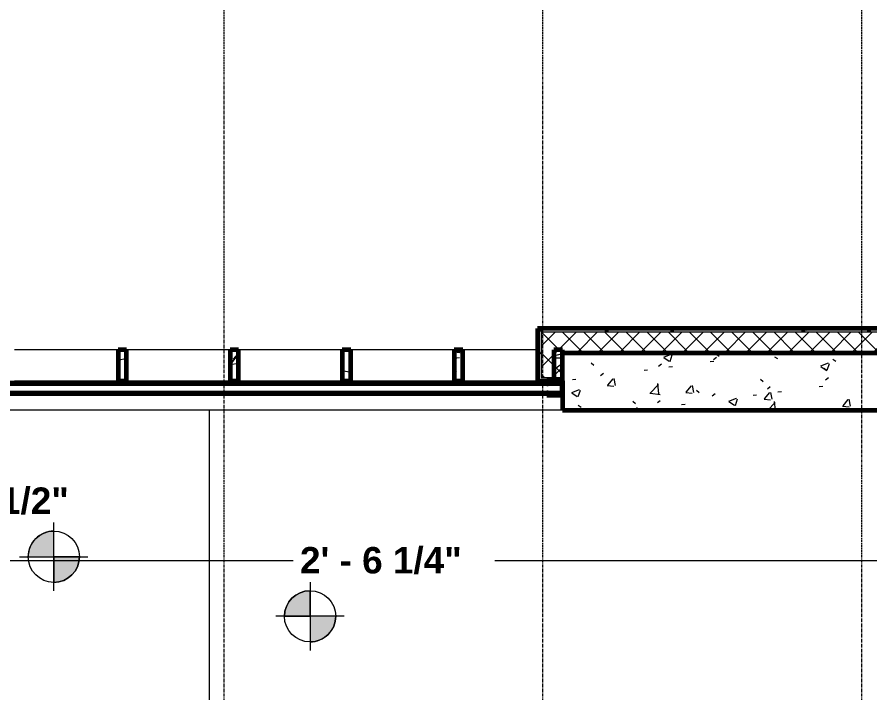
# Model space of a CAD drawing. Header units: inches. Extents: x -3276 to -1807, y 8217 to 9015.
# Drawn here: x -2306.1 to -2156.3, y 8642.9 to 8761.6 of the extents above; entities that cross this region are included whole.
import ezdxf

# ---------------------------------------------------------------- set-up
doc = ezdxf.new("R2010")
doc.units = ezdxf.units.IN
doc.header["$MEASUREMENT"] = 0
doc.linetypes.add('Grid Line 1_2_', pattern=[0.8749999999999999, 0.4999999999999999, -0.125, 0.125, -0.125])
for name, color, linetype, lineweight in [('A-ANNO-DIMS-1', 211, 'Continuous', 30), ('A-FLOR', 192, 'Continuous', 18), ('A-GLAZ-CWMG', 51, 'Continuous', 9), ('A-GLAZ-CWMG-1', 51, 'Continuous', 60), ('A-WALL', 113, 'Continuous', 18), ('A-WALL-1', 113, 'Continuous', 60), ('A-WALL-PATT-1', 111, 'Continuous', 9), ('G-ANNO-DIMS', 111, 'Continuous', 9), ('G-ANNO-SYMB-1', 111, 'Continuous', 9), ('I-WALL-1', 2, 'Continuous', 60), ('S-FNDN', 32, 'Continuous', 18), ('S-FNDN-1', 32, 'Continuous', 60), ('S-GRID-1', 1, 'Grid Line 1_2_', 9)]:
    doc.layers.add(name, color=color, linetype=linetype, lineweight=lineweight)
doc.styles.add('Arial_B', font='arialbd.ttf', dxfattribs={"height": 4.642857142857141})
doc.styles.add('Century Gothic_B', font='GOTHICB.TTF', dxfattribs={"height": 4.499999999999996})
doc.dimstyles.new('OD__1__Tol__', dxfattribs={"dimscale": 12, "dimtxt": 4.698757213728865, "dimasz": 0.5, "dimexe": 0.375, "dimexo": 0.2500000000000001, "dimgap": 0.06250000000000001, "dimtad": 1, "dimdec": 0, "dimzin": 3, "dimdsep": 46, "dimlunit": 4, "dimtxsty": 'Century Gothic_B', "dimblk1": 'OBLIQUE', "dimblk2": 'OBLIQUE', "dimsah": 1, "dimcen": 0.09, "dimdle": 0.375, "dimazin": 0, "dimtfac": 1, "dimtdec": 4, "dimtix": 1, "dimtmove": 0, "dimatfit": 3, "dimfxl": 1, "dimtvp": 1, "dimtfill": 1, "dimfrac": 2, "dimtolj": 1, "dimtzin": 0, "dimlwd": 30, "dimlwe": 30, "dimarcsym": 2})
pattern_1 = [(0, (6095.316, 6095.316), (15.36, 3.84), [0.634, -10.886, 0.634, -10.886, -61.44]), (0, (6095.316, 6095.316), (15.36, 3.84), [-23.04, 0.634, -22.406, 0.634, -10.886, -26.88]), (0, (6095.316, 6095.316), (15.36, 3.84), [-57.6, 0.634, -7.046, 0.634, -18.566]), (120, (6101.076, 6097.236), (-11.00553755053224, 11.38215020212898), [0.6339999999999999, -10.886, 0.6339999999999999, -10.886, -61.43999999999999]), (120, (6101.076, 6097.236), (-11.00553755053224, 11.38215020212898), [-23.04, 0.6339999999999999, -22.406, 0.6339999999999999, -10.886, -26.88]), (120, (6101.076, 6097.236), (-11.00553755053224, 11.38215020212898), [-57.59999999999999, 0.6339999999999999, -7.045999999999999, 0.6339999999999999, -18.566]), (240, (6102.996, 6104.916), (-4.354462449467752, -15.22215020212898), [0.634, -10.886, 0.634, -10.886, -61.44]), (240, (6102.996, 6104.916), (-4.354462449467752, -15.22215020212898), [-23.04, 0.634, -22.406, 0.634, -10.886, -26.88]), (240, (6102.996, 6104.916), (-4.354462449467752, -15.22215020212898), [-57.6, 0.634, -7.046, 0.634, -18.566])]
pattern_2 = [(45, (6095.316, 6095.316), (-1.856155300614687, 1.856155300614687), []), (135, (6095.316, 6095.316), (-1.856155300614687, -1.856155300614687), [])]

# ---------------------------------------------------------------- blocks, each defined once
blk = doc.blocks.new('Rectangular Mullion - Profile_Polycarbonate_Lower-2249733-FLOOR PLAN - 1ST FLOOR')
at = {"layer": 'A-GLAZ-CWMG'}
blk.add_line((-2321.336683847733, 8695.194381505364), (-2213.086683847665, 8695.194381505362), dxfattribs=at)
blk = doc.blocks.new('Rectangular Mullion - Profile_Polycarbonate_right-2231403-FLOOR PLAN - 1ST FLOOR')
at = {"layer": 'A-GLAZ-CWMG-1'}
for p, q in [((3.181002128707805e-42, 1.287401574802516), (-2.749999999999886, 1.287401574802516)), ((-2.749999999999886, 1.287401574802516), (-2.749999999999886, 0.7874015748029705)), ((-2.749999999999886, 0.7874015748029705), (-2.500000000000113, 0.7874015748029705)), ((-2.687500000000113, 0.8499015748034252), (-2.687500000000113, 1.224901574803425)), ((-2.687500000000113, 1.224901574803425), (-0.06250000000011367, 1.224901574803425)), ((-2.500000000000113, 0.8499015748034252), (-2.687500000000113, 0.8499015748034252)), ((-2.500000000000113, 0.7874015748029705), (-2.500000000000113, 0.8499015748034252)), ((-0.06250000000011367, 1.224901574803425), (-0.06250000000011367, -1.150098425197484)), ((3.181002128707805e-42, -1.212598425196574), (3.181002128707805e-42, 1.287401574802516)), ((-2.500000000000113, -0.7874015748029705), (-2.749999999999886, -0.7874015748029705)), ((-2.749999999999886, -0.7874015748029705), (-2.749999999999886, -1.212598425196574)), ((-2.749999999999886, -1.212598425196574), (3.181002128707805e-42, -1.212598425196574)), ((-2.687500000000113, -1.150098425197484), (-2.687500000000113, -0.8499015748034252)), ((-2.687500000000113, -0.8499015748034252), (-2.500000000000113, -0.8499015748034252)), ((-0.06250000000011367, -1.150098425197484), (-2.687500000000113, -1.150098425197484)), ((-2.500000000000113, -0.8499015748034252), (-2.500000000000113, -0.7874015748029705))]:
    blk.add_line(p, q, dxfattribs=at)
blk = doc.blocks.new('Rectangular Mullion - Stud - Vertical-1967327-FLOOR PLAN - 1ST FLOOR')
at = {"layer": 'A-GLAZ-CWMG'}
h = blk.add_hatch(dxfattribs=at)
h.set_pattern_fill('FP_38', color=256, style=0, pattern_type=2)
h.set_pattern_definition([(355.236, (8305.653, -2598.298), (-263.999686407222, 24.00154551041361), [2.89, -286.108]), (11.31, (8308.533000000001, -2598.538), (96.00038879358522, 24.00041352728065), [3.671, -118.705]), (45, (8312.133, -2597.818), (0, 24.0006183670338), [2.715, -31.226]), (46.84800000000001, (8314.053, -2595.898), (335.9980391434866, 360.0023588418999), [5.263999999999999, -521.0980000000001]), (12.995, (8317.653, -2592.058), (-215.9999459542883, -48.00137907127808), [3.202, -316.998]), (0, (8320.773000000001, -2591.338), (24, 24), [6, -18]), (350.538, (8326.773000000001, -2591.338), (-120.0002165685542, 23.9997689259726), [2.92, -143.067]), (354.289, (8305.653, -2591.818), (-215.9997167157574, 24.00143284707293), [2.412, -238.785]), (0, (8308.053, -2592.058), (24, 24), [3.6, -20.4]), (28.301, (8311.653, -2592.058), (263.9998407725956, 144.0008191714345), [3.544, -350.812]), (52.125, (8314.773000000001, -2590.378), (-96.00034927203663, -120.0002786898721), [5.472999999999999, -268.169]), (39.289, (8318.133, -2586.058), (144.0003217478006, 119.9990162523422), [3.411, -337.693]), (6.340000000000001, (8320.773000000001, -2583.898), (192.0000862216799, 23.99899928887655), [4.346999999999999, -212.983]), (348.111, (8325.093, -2583.418), (-335.9991111863931, 72.00184444133265), [4.66, -461.336]), (353.29, (8305.653, -2584.378), (216.0001981545138, -24.00074220124799), [4.108000000000001, -406.706]), (3.366999999999999, (8309.733, -2584.858), (384.000104996158, 24.0033050420054), [4.087, -404.6180000000001]), (33.69, (8313.813, -2584.618), (-47.99962301529407, -24.00015682010541), [4.326999999999999, -82.207]), (47.49000000000001, (8317.413, -2582.218), (239.9984349381431, 264.0019564174514), [3.907, -386.785]), (14.931, (8320.053, -2579.338), (264.0007741800173, 71.99816936805749), [3.726, -368.854]), (0, (8323.653, -2578.378), (24, 24), [2.88, -21.12]), (347.005, (8326.533000000001, -2578.378), (215.9999459542883, -48.00137907127808), [3.202, -316.998]), (0, (8313.093, -2602.378), (24, 24), [0.063, -23.937]), (223.152, (8316.453000000001, -2598.778), (360.0023588418998, 335.9980391434867), [5.263999999999998, -521.098]), (206.565, (8312.613000000001, -2578.378), (-23.99973903924772, -23.99969616574361), [2.147, -51.519]), (188.13, (8310.693000000001, -2579.338), (-144.0002175419172, -23.99965401585072), [3.394, -166.312]), (156.801, (8307.333, -2579.818), (-119.9999494011362, 48.001368529707), [1.828, -180.951]), (26.565, (8316.453000000001, -2598.778), (23.99973903924773, 23.99969616574361), [2.683, -50.982]), (6.709999999999999, (8318.853000000001, -2597.578), (-216.0001981545138, -24.00074220124799), [4.108000000000001, -406.706]), (349.8749999999999, (8322.933, -2597.098), (407.999252499611, -72.00207014217501), [6.826000000000001, -675.804]), (349.695, (8305.653, -2600.938), (144.0004773722358, -24.00010346994797), [2.683, -265.645]), (15.524, (8308.293, -2601.418), (-264.0001391197098, -71.99916729222556), [4.484, -443.873]), (42.879, (8312.613000000001, -2600.218), (-311.9990113762008, -288.0003535367158), [4.585, -453.934]), (34.695, (8315.973, -2597.098), (240.0000585466054, 167.9992155655078), [3.795, -375.679]), (9.461999999999998, (8319.093, -2594.938), (120.0002165685542, 23.9997689259726), [4.38, -141.607]), (353.418, (8323.413, -2594.218), (-408.000148499216, 48.00042377539709), [6.281, -621.8589999999999]), (351.8699999999999, (8305.653, -2594.938), (-144.0002175419172, 23.99965401585069), [3.393999999999999, -166.312]), (11.31, (8309.013, -2595.418), (96.00038879358522, 24.00041352728065), [3.671, -118.705]), (42.51, (8312.613000000001, -2594.698), (-264.0019564174514, -239.9984349381431), [3.907, -386.785]), (45, (8315.493, -2592.058), (0, 24.0006183670338), [4.412, -29.529]), (17.354, (8318.613000000001, -2588.938), (-311.9999792583902, -95.99955307585586), [4.022999999999999, -398.29]), (356.633, (8322.453000000001, -2587.738), (-384.000104996158, 24.0033050420054), [4.087, -404.6180000000001]), (342.897, (8326.533000000001, -2587.978), (239.9996651397516, -72.00062971118452), [3.264, -323.171]), (351.2540000000001, (8305.653, -2588.938), (168.0002959326893, -23.99924181154126), [3.157, -312.514]), (14.931, (8308.773000000001, -2589.418), (264.0007741800173, 71.99816936805749), [3.726, -368.854]), (32.005, (8312.373, -2588.458), (-120.0007215515191, -71.99934140750717), [4.528, -221.887]), (49.899, (8316.213, -2586.058), (-264.0002635118697, -311.9996051883133), [5.961, -590.186]), (15.945, (8320.053, -2581.498), (-96.00063981110002, -23.99911175146778), [3.494, -171.228]), (353.991, (8323.413, -2580.538), (240.0002347967737, -24.00021811345652), [4.585, -453.934]), (336.801, (8327.973, -2581.018), (119.9999494011362, -48.00136852970706), [1.828, -180.951]), (350.538, (8305.653, -2581.738), (-120.0002165685542, 23.9997689259726), [2.92, -143.067]), (10.008, (8308.533000000001, -2582.218), (264.0004698842389, 47.99989193634791), [4.143, -410.161]), (37.405, (8312.613000000001, -2581.498), (312.0020273557098, 239.9979040552791), [5.136, -508.486]), (29.055, (8316.693000000001, -2602.378), (167.9992527700464, 96.00101577434502), [2.471, -244.624]), (10.784, (8318.853000000001, -2601.178), (-384.0003557172356, -71.99766689300778), [5.131, -507.931]), (352.875, (8323.893, -2600.218), (-168.0004655641724, 24.00017706645782), [5.805, -187.689])])
h.paths.add_polyline_path([(-9.208633855450897e-12, 1.875832822406664e-12), (-9.208633855450897e-12, 5.50000000000233), (-1.500000000009208, 5.50000000000233), (-1.500000000009208, 1.875832822406664e-12)], flags=0)
at = {"layer": 'A-GLAZ-CWMG-1'}
for p, q in [((3.08414469209651e-42, 5.500000000000454), (-1.5, 5.500000000000454)), ((-1.5, 5.500000000000454), (-1.5, 0)), ((-5.735130880076827e-57, 3.08414469209651e-42), (3.08414469209651e-42, 5.500000000000454)), ((-1.5, 0), (-5.735130880076827e-57, 3.08414469209651e-42))]:
    blk.add_line(p, q, dxfattribs=at)
blk = doc.blocks.new('Rectangular Mullion - Stud - Base_Head-2282782-FLOOR PLAN - 1ST FLOOR')
at = {"layer": 'A-GLAZ-CWMG'}
for p, q in [((-2214.711683847662, 8703.194381505364), (-2227.844496347699, 8703.194381505364)), ((-2227.844496347699, 8697.694381505364), (-2214.711683847662, 8697.694381505364))]:
    blk.add_line(p, q, dxfattribs=at)
blk = doc.blocks.new('Rectangular Mullion - Stud - Base_Head-V15-FLOOR PLAN - 1ST FLOOR')
at = {"layer": 'A-GLAZ-CWMG'}
for p, q in [((-2229.344496347699, 8703.194381505364), (-2247.528090097699, 8703.194381505364)), ((-2247.528090097699, 8697.694381505364), (-2229.344496347699, 8697.694381505364))]:
    blk.add_line(p, q, dxfattribs=at)
blk = doc.blocks.new('Rectangular Mullion - Stud - Vertical-1967325-FLOOR PLAN - 1ST FLOOR')
at = {"layer": 'A-GLAZ-CWMG'}
h = blk.add_hatch(dxfattribs=at)
h.set_pattern_fill('FP_40', color=256, style=0, pattern_type=2)
h.set_pattern_definition([(184.764, (-8323.16, -2598.298), (264.3307305309629, 20.02931618821476), [2.89, -286.108]), (168.69, (-8326.04, -2598.538), (-97.84663696919588, 14.76922922221698), [3.671, -118.705]), (135, (-8329.64, -2597.818), (-24.00061836703379, 1.77635683940025e-15), [2.715, -31.226]), (133.152, (-8331.56, -2595.898), (-337.5942767252627, 358.505906509707), [5.263999999999999, -521.0980000000001]), (167.005, (-8335.16, -2592.058), (215.1908780011646, -51.5072331822229), [3.202, -316.9979999999999]), (180, (-8338.28, -2591.338), (-24, -24), [6, -18]), (189.462, (-8344.28, -2591.338), (121.2976095988245, 16.21514078295861), [2.92, -143.067]), (185.711, (-8323.16, -2591.818), (216.4749802242839, 19.24913860139923), [2.412, -238.785]), (180, (-8325.56, -2592.058), (-24, -24), [3.6, -20.4]), (151.699, (-8329.16, -2592.058), (-265.5406773952575, 141.1392946647663), [3.544, -350.812]), (127.875, (-8332.28, -2590.378), (92.6771771744035, -122.5849696210111), [5.472999999999999, -268.169]), (140.711, (-8335.64, -2586.058), (-146.1393804379483, 117.3845733059187), [3.411, -337.693]), (173.66, (-8338.28, -2583.898), (-192.5853556813908, 18.73141353641557), [4.346999999999999, -212.983]), (191.889, (-8342.6, -2583.418), (336.5083835327913, 69.58287241231011), [4.66, -461.336]), (186.71, (-8323.16, -2584.378), (-215.6725673645682, -26.78553556260896), [4.108000000000001, -406.706]), (176.633, (-8327.24, -2584.858), (-384.1656101346299, 21.19016941620657), [4.087, -404.6180000000001]), (146.31, (-8331.32, -2584.618), (40.61546705707504, -35.07641904094049), [4.326999999999999, -82.207]), (132.51, (-8334.92, -2582.218), (-242.1715808872137, 262.0099371695428), [3.907, -386.785]), (165.069, (-8337.56, -2579.338), (-264.79744534243, 69.01056513406319), [3.726, -368.854]), (180, (-8341.16, -2578.378), (-24, -24), [2.88, -21.12]), (192.995, (-8344.04, -2578.378), (-215.1908780011646, -51.5072331822229), [3.202, -316.998]), (180, (-8330.6, -2602.378), (-24, -24), [0.063, -23.937]), (316.848, (-8333.96, -2598.778), (-358.505906509707, 337.5942767252627), [5.263999999999999, -521.0980000000001]), (333.4349999999999, (-8330.12, -2578.378), (33.59960893084435, -4.799913509046252), [2.147, -51.519]), (351.8699999999999, (-8328.2, -2579.338), (144.9601737037302, -17.27987513798595), [3.393999999999999, -166.312]), (23.19900000000001, (-8324.84, -2579.818), (117.5174285835651, 53.79380276673779), [1.828, -180.951]), (153.435, (-8333.96, -2598.778), (-33.59960893084435, 4.799913509046256), [2.683, -50.982]), (173.29, (-8336.36, -2597.578), (215.6725673645682, -26.78553556260896), [4.108000000000001, -406.706]), (190.125, (-8340.44, -2597.098), (-407.7025083790818, -73.66378218911085), [6.826000000000001, -675.804]), (190.305, (-8323.16, -2600.938), (-143.2323319798936, -28.22483880559014), [2.683, -265.645]), (164.476, (-8325.8, -2601.418), (263.3122991869006, -74.47540965250315), [4.484, -443.873]), (137.121, (-8330.12, -2600.218), (310.2897151175969, -289.8411279118968), [4.585, -453.934]), (145.305, (-8333.48, -2597.098), (-241.7281733535124, 165.5030354409677), [3.795, -375.679]), (170.538, (-8336.6, -2594.938), (-121.2976095988245, 16.21514078295861), [4.379999999999999, -141.607]), (186.582, (-8340.92, -2594.218), (408.2103708731354, 46.17851199007275), [6.281000000000001, -621.859]), (188.13, (-8323.16, -2594.938), (144.9601737037302, 17.27987513798597), [3.394, -166.312]), (168.69, (-8326.52, -2595.418), (-97.84663696919588, 14.76922922221698), [3.671, -118.705]), (137.49, (-8330.12, -2594.698), (262.0099371695428, -242.1715808872136), [3.907, -386.785]), (135, (-8333, -2592.058), (-24.00061836703379, 1.77635683940025e-15), [4.412, -29.529]), (162.646, (-8336.12, -2588.938), (311.1457208534661, -98.73318410026572), [4.023, -398.29]), (183.367, (-8339.96, -2587.738), (384.1656101346299, 21.19016941620657), [4.087, -404.6180000000001]), (197.103, (-8344.04, -2587.978), (-238.96152613353, -75.37452470121625), [3.264, -323.171]), (188.746, (-8323.16, -2588.938), (-167.4452974268223, -27.60680007974499), [3.157, -312.514]), (165.069, (-8326.28, -2589.418), (-264.79744534243, 69.01056513406319), [3.726, -368.854]), (147.995, (-8329.88, -2588.458), (117.3041158020383, -76.3139748139355), [4.528, -221.887]), (130.101, (-8333.72, -2586.058), (262.5224570852153, -313.2440778337897), [5.961, -590.186]), (164.055, (-8337.56, -2581.498), (94.18917250375533, -30.33941317919356), [3.494, -171.228]), (186.009, (-8340.92, -2580.538), (-239.7372668778218, -26.49841583853808), [4.585, -453.934]), (203.199, (-8345.48, -2581.018), (-117.5174285835651, -53.79380276673775), [1.828, -180.951]), (189.462, (-8323.16, -2581.738), (121.2976095988245, 16.21514078295861), [2.92, -143.067]), (169.992, (-8326.04, -2582.218), (-264.4835940776305, 45.26219381315019), [4.142999999999999, -410.1609999999999]), (142.595, (-8330.12, -2581.498), (-313.363919411524, 238.2169453167593), [5.136, -508.486]), (150.945, (-8334.2, -2602.378), (-170.2633482746983, 91.9257101973588), [2.471, -244.624]), (169.216, (-8336.36, -2601.178), (383.5801133931345, -74.20400149796562), [5.131, -507.931]), (187.125, (-8341.4, -2600.218), (168.7389666881086, 18.09215437777888), [5.805, -187.689])])
h.paths.add_polyline_path([(9.038103598868473e-12, 1.875832822406664e-12), (9.038103598868473e-12, 5.50000000000233), (1.500000000009038, 5.500000000002244), (1.500000000009038, 1.790567694115452e-12)], flags=0)
at = {"layer": 'A-GLAZ-CWMG-1'}
for p, q in [((-1.672746506689075e-57, 9.787698857563761e-43), (9.787698857563761e-43, 5.500000000000454)), ((9.787698857563761e-43, 5.500000000000454), (1.5, 5.500000000000454)), ((1.5, 5.500000000000454), (1.5, 0)), ((1.5, 0), (-1.672746506689075e-57, 9.787698857563761e-43))]:
    blk.add_line(p, q, dxfattribs=at)
blk = doc.blocks.new('Rectangular Mullion - Stud - Vertical-V16-FLOOR PLAN - 1ST FLOOR')
at = {"layer": 'A-GLAZ-CWMG'}
h = blk.add_hatch(dxfattribs=at)
h.set_pattern_fill('FP_41', color=256, style=0, pattern_type=2)
h.set_pattern_definition([(184.764, (-8342.844000000001, -2598.298), (264.3307305309629, 20.02931618821476), [2.89, -286.108]), (168.69, (-8345.724, -2598.538), (-97.84663696919588, 14.76922922221698), [3.671, -118.705]), (135, (-8349.324, -2597.818), (-24.00061836703379, 1.77635683940025e-15), [2.715, -31.226]), (133.152, (-8351.244, -2595.898), (-337.5942767252627, 358.505906509707), [5.263999999999999, -521.0980000000001]), (167.005, (-8354.844000000001, -2592.058), (215.1908780011646, -51.5072331822229), [3.202, -316.9979999999999]), (180, (-8357.964, -2591.338), (-24, -24), [6, -18]), (189.462, (-8363.964, -2591.338), (121.2976095988245, 16.21514078295861), [2.92, -143.067]), (185.711, (-8342.844000000001, -2591.818), (216.4749802242839, 19.24913860139923), [2.412, -238.785]), (180, (-8345.244, -2592.058), (-24, -24), [3.6, -20.4]), (151.699, (-8348.844000000001, -2592.058), (-265.5406773952575, 141.1392946647663), [3.544, -350.812]), (127.875, (-8351.964, -2590.378), (92.6771771744035, -122.5849696210111), [5.472999999999999, -268.169]), (140.711, (-8355.324, -2586.058), (-146.1393804379483, 117.3845733059187), [3.411, -337.693]), (173.66, (-8357.964, -2583.898), (-192.5853556813908, 18.73141353641557), [4.346999999999999, -212.983]), (191.889, (-8362.284, -2583.418), (336.5083835327913, 69.58287241231011), [4.66, -461.336]), (186.71, (-8342.844000000001, -2584.378), (-215.6725673645682, -26.78553556260896), [4.108000000000001, -406.706]), (176.633, (-8346.924, -2584.858), (-384.1656101346299, 21.19016941620657), [4.087, -404.6180000000001]), (146.31, (-8351.004, -2584.618), (40.61546705707504, -35.07641904094049), [4.326999999999999, -82.207]), (132.51, (-8354.604, -2582.218), (-242.1715808872137, 262.0099371695428), [3.907, -386.785]), (165.069, (-8357.244, -2579.338), (-264.79744534243, 69.01056513406319), [3.726, -368.854]), (180, (-8360.844000000001, -2578.378), (-24, -24), [2.88, -21.12]), (192.995, (-8363.724, -2578.378), (-215.1908780011646, -51.5072331822229), [3.202, -316.998]), (180, (-8350.284, -2602.378), (-24, -24), [0.063, -23.937]), (316.848, (-8353.644, -2598.778), (-358.505906509707, 337.5942767252627), [5.263999999999999, -521.0980000000001]), (333.4349999999999, (-8349.804, -2578.378), (33.59960893084435, -4.799913509046252), [2.147, -51.519]), (351.8699999999999, (-8347.884, -2579.338), (144.9601737037302, -17.27987513798595), [3.393999999999999, -166.312]), (23.19900000000001, (-8344.524, -2579.818), (117.5174285835651, 53.79380276673779), [1.828, -180.951]), (153.435, (-8353.644, -2598.778), (-33.59960893084435, 4.799913509046256), [2.683, -50.982]), (173.29, (-8356.044, -2597.578), (215.6725673645682, -26.78553556260896), [4.108000000000001, -406.706]), (190.125, (-8360.124, -2597.098), (-407.7025083790818, -73.66378218911085), [6.826000000000001, -675.804]), (190.305, (-8342.844000000001, -2600.938), (-143.2323319798936, -28.22483880559014), [2.683, -265.645]), (164.476, (-8345.484, -2601.418), (263.3122991869006, -74.47540965250315), [4.484, -443.873]), (137.121, (-8349.804, -2600.218), (310.2897151175969, -289.8411279118968), [4.585, -453.934]), (145.305, (-8353.164, -2597.098), (-241.7281733535124, 165.5030354409677), [3.795, -375.679]), (170.538, (-8356.284, -2594.938), (-121.2976095988245, 16.21514078295861), [4.379999999999999, -141.607]), (186.582, (-8360.604, -2594.218), (408.2103708731354, 46.17851199007275), [6.281000000000001, -621.859]), (188.13, (-8342.844000000001, -2594.938), (144.9601737037302, 17.27987513798597), [3.394, -166.312]), (168.69, (-8346.204, -2595.418), (-97.84663696919588, 14.76922922221698), [3.671, -118.705]), (137.49, (-8349.804, -2594.698), (262.0099371695428, -242.1715808872136), [3.907, -386.785]), (135, (-8352.684000000001, -2592.058), (-24.00061836703379, 1.77635683940025e-15), [4.412, -29.529]), (162.646, (-8355.804, -2588.938), (311.1457208534661, -98.73318410026572), [4.023, -398.29]), (183.367, (-8359.644, -2587.738), (384.1656101346299, 21.19016941620657), [4.087, -404.6180000000001]), (197.103, (-8363.724, -2587.978), (-238.96152613353, -75.37452470121625), [3.264, -323.171]), (188.746, (-8342.844000000001, -2588.938), (-167.4452974268223, -27.60680007974499), [3.157, -312.514]), (165.069, (-8345.964, -2589.418), (-264.79744534243, 69.01056513406319), [3.726, -368.854]), (147.995, (-8349.564, -2588.458), (117.3041158020383, -76.3139748139355), [4.528, -221.887]), (130.101, (-8353.404, -2586.058), (262.5224570852153, -313.2440778337897), [5.961, -590.186]), (164.055, (-8357.244, -2581.498), (94.18917250375533, -30.33941317919356), [3.494, -171.228]), (186.009, (-8360.604, -2580.538), (-239.7372668778218, -26.49841583853808), [4.585, -453.934]), (203.199, (-8365.164, -2581.018), (-117.5174285835651, -53.79380276673775), [1.828, -180.951]), (189.462, (-8342.844000000001, -2581.738), (121.2976095988245, 16.21514078295861), [2.92, -143.067]), (169.992, (-8345.724, -2582.218), (-264.4835940776305, 45.26219381315019), [4.142999999999999, -410.1609999999999]), (142.595, (-8349.804, -2581.498), (-313.363919411524, 238.2169453167593), [5.136, -508.486]), (150.945, (-8353.884, -2602.378), (-170.2633482746983, 91.9257101973588), [2.471, -244.624]), (169.216, (-8356.044, -2601.178), (383.5801133931345, -74.20400149796562), [5.131, -507.931]), (187.125, (-8361.084, -2600.218), (168.7389666881086, 18.09215437777888), [5.805, -187.689])])
h.paths.add_polyline_path([(8.355982572538777e-12, 1.790567694115452e-12), (8.355982572538777e-12, 5.500000000002244), (1.500000000008356, 5.500000000002244), (1.500000000008356, 1.790567694115452e-12)], flags=0)
at = {"layer": 'A-GLAZ-CWMG-1'}
for p, q in [((-1.672746506689075e-57, 9.787698857563761e-43), (9.787698857563761e-43, 5.500000000000454)), ((9.787698857563761e-43, 5.500000000000454), (1.5, 5.500000000000454)), ((1.5, 5.500000000000454), (1.5, 0)), ((1.5, 0), (-1.672746506689075e-57, 9.787698857563761e-43))]:
    blk.add_line(p, q, dxfattribs=at)
blk = doc.blocks.new('Rectangular Mullion - Stud - Vertical-V17-FLOOR PLAN - 1ST FLOOR')
at = {"layer": 'A-GLAZ-CWMG'}
h = blk.add_hatch(dxfattribs=at)
h.set_pattern_fill('FP_42', color=256, style=0, pattern_type=2)
h.set_pattern_definition([(184.764, (-8362.528, -2598.298), (264.3307305309629, 20.02931618821476), [2.89, -286.108]), (168.69, (-8365.408000000001, -2598.538), (-97.84663696919588, 14.76922922221698), [3.671, -118.705]), (135, (-8369.008, -2597.818), (-24.00061836703379, 1.77635683940025e-15), [2.715, -31.226]), (133.152, (-8370.928, -2595.898), (-337.5942767252627, 358.505906509707), [5.263999999999999, -521.0980000000001]), (167.005, (-8374.528, -2592.058), (215.1908780011646, -51.5072331822229), [3.202, -316.9979999999999]), (180, (-8377.648000000001, -2591.338), (-24, -24), [6, -18]), (189.462, (-8383.648000000001, -2591.338), (121.2976095988245, 16.21514078295861), [2.92, -143.067]), (185.711, (-8362.528, -2591.818), (216.4749802242839, 19.24913860139923), [2.412, -238.785]), (180, (-8364.928, -2592.058), (-24, -24), [3.6, -20.4]), (151.699, (-8368.528, -2592.058), (-265.5406773952575, 141.1392946647663), [3.544, -350.812]), (127.875, (-8371.648000000001, -2590.378), (92.6771771744035, -122.5849696210111), [5.472999999999999, -268.169]), (140.711, (-8375.008, -2586.058), (-146.1393804379483, 117.3845733059187), [3.411, -337.693]), (173.66, (-8377.648000000001, -2583.898), (-192.5853556813908, 18.73141353641557), [4.346999999999999, -212.983]), (191.889, (-8381.968, -2583.418), (336.5083835327913, 69.58287241231011), [4.66, -461.336]), (186.71, (-8362.528, -2584.378), (-215.6725673645682, -26.78553556260896), [4.108000000000001, -406.706]), (176.633, (-8366.608, -2584.858), (-384.1656101346299, 21.19016941620657), [4.087, -404.6180000000001]), (146.31, (-8370.688, -2584.618), (40.61546705707504, -35.07641904094049), [4.326999999999999, -82.207]), (132.51, (-8374.288, -2582.218), (-242.1715808872137, 262.0099371695428), [3.907, -386.785]), (165.069, (-8376.928, -2579.338), (-264.79744534243, 69.01056513406319), [3.726, -368.854]), (180, (-8380.528, -2578.378), (-24, -24), [2.88, -21.12]), (192.995, (-8383.408000000001, -2578.378), (-215.1908780011646, -51.5072331822229), [3.202, -316.998]), (180, (-8369.968, -2602.378), (-24, -24), [0.063, -23.937]), (316.848, (-8373.328000000001, -2598.778), (-358.505906509707, 337.5942767252627), [5.263999999999999, -521.0980000000001]), (333.4349999999999, (-8369.488000000001, -2578.378), (33.59960893084435, -4.799913509046252), [2.147, -51.519]), (351.8699999999999, (-8367.568000000001, -2579.338), (144.9601737037302, -17.27987513798595), [3.393999999999999, -166.312]), (23.19900000000001, (-8364.208, -2579.818), (117.5174285835651, 53.79380276673779), [1.828, -180.951]), (153.435, (-8373.328000000001, -2598.778), (-33.59960893084435, 4.799913509046256), [2.683, -50.982]), (173.29, (-8375.728000000001, -2597.578), (215.6725673645682, -26.78553556260896), [4.108000000000001, -406.706]), (190.125, (-8379.808, -2597.098), (-407.7025083790818, -73.66378218911085), [6.826000000000001, -675.804]), (190.305, (-8362.528, -2600.938), (-143.2323319798936, -28.22483880559014), [2.683, -265.645]), (164.476, (-8365.168, -2601.418), (263.3122991869006, -74.47540965250315), [4.484, -443.873]), (137.121, (-8369.488000000001, -2600.218), (310.2897151175969, -289.8411279118968), [4.585, -453.934]), (145.305, (-8372.848, -2597.098), (-241.7281733535124, 165.5030354409677), [3.795, -375.679]), (170.538, (-8375.968, -2594.938), (-121.2976095988245, 16.21514078295861), [4.379999999999999, -141.607]), (186.582, (-8380.288, -2594.218), (408.2103708731354, 46.17851199007275), [6.281000000000001, -621.859]), (188.13, (-8362.528, -2594.938), (144.9601737037302, 17.27987513798597), [3.394, -166.312]), (168.69, (-8365.888, -2595.418), (-97.84663696919588, 14.76922922221698), [3.671, -118.705]), (137.49, (-8369.488000000001, -2594.698), (262.0099371695428, -242.1715808872136), [3.907, -386.785]), (135, (-8372.368, -2592.058), (-24.00061836703379, 1.77635683940025e-15), [4.412, -29.529]), (162.646, (-8375.488000000001, -2588.938), (311.1457208534661, -98.73318410026572), [4.023, -398.29]), (183.367, (-8379.328000000001, -2587.738), (384.1656101346299, 21.19016941620657), [4.087, -404.6180000000001]), (197.103, (-8383.408000000001, -2587.978), (-238.96152613353, -75.37452470121625), [3.264, -323.171]), (188.746, (-8362.528, -2588.938), (-167.4452974268223, -27.60680007974499), [3.157, -312.514]), (165.069, (-8365.648000000001, -2589.418), (-264.79744534243, 69.01056513406319), [3.726, -368.854]), (147.995, (-8369.248, -2588.458), (117.3041158020383, -76.3139748139355), [4.528, -221.887]), (130.101, (-8373.088, -2586.058), (262.5224570852153, -313.2440778337897), [5.961, -590.186]), (164.055, (-8376.928, -2581.498), (94.18917250375533, -30.33941317919356), [3.494, -171.228]), (186.009, (-8380.288, -2580.538), (-239.7372668778218, -26.49841583853808), [4.585, -453.934]), (203.199, (-8384.848, -2581.018), (-117.5174285835651, -53.79380276673775), [1.828, -180.951]), (189.462, (-8362.528, -2581.738), (121.2976095988245, 16.21514078295861), [2.92, -143.067]), (169.992, (-8365.408000000001, -2582.218), (-264.4835940776305, 45.26219381315019), [4.142999999999999, -410.1609999999999]), (142.595, (-8369.488000000001, -2581.498), (-313.363919411524, 238.2169453167593), [5.136, -508.486]), (150.945, (-8373.568000000001, -2602.378), (-170.2633482746983, 91.9257101973588), [2.471, -244.624]), (169.216, (-8375.728000000001, -2601.178), (383.5801133931345, -74.20400149796562), [5.131, -507.931]), (187.125, (-8380.768, -2600.218), (168.7389666881086, 18.09215437777888), [5.805, -187.689])])
h.paths.add_polyline_path([(7.844391802791504e-12, 1.790567694115452e-12), (7.844391802791504e-12, 5.500000000002244), (1.500000000007844, 5.500000000002244), (1.500000000007844, 1.790567694115452e-12)], flags=0)
at = {"layer": 'A-GLAZ-CWMG-1'}
for p, q in [((-1.672746506689075e-57, 9.787698857563761e-43), (9.787698857563761e-43, 5.500000000000454)), ((9.787698857563761e-43, 5.500000000000454), (1.5, 5.500000000000454)), ((1.5, 5.500000000000454), (1.5, 0)), ((1.5, 0), (-1.672746506689075e-57, 9.787698857563761e-43))]:
    blk.add_line(p, q, dxfattribs=at)
blk = doc.blocks.new('Rectangular Mullion - Stud - Vertical-V18-FLOOR PLAN - 1ST FLOOR')
at = {"layer": 'A-GLAZ-CWMG'}
h = blk.add_hatch(dxfattribs=at)
h.set_pattern_fill('FP_43', color=256, style=0, pattern_type=2)
h.set_pattern_definition([(184.764, (-8382.211, -2598.298), (264.3307305309629, 20.02931618821476), [2.89, -286.108]), (168.69, (-8385.091, -2598.538), (-97.84663696919588, 14.76922922221698), [3.671, -118.705]), (135, (-8388.690999999999, -2597.818), (-24.00061836703379, 1.77635683940025e-15), [2.715, -31.226]), (133.152, (-8390.610999999999, -2595.898), (-337.5942767252627, 358.505906509707), [5.263999999999999, -521.0980000000001]), (167.005, (-8394.211, -2592.058), (215.1908780011646, -51.5072331822229), [3.202, -316.9979999999999]), (180, (-8397.331, -2591.338), (-24, -24), [6, -18]), (189.462, (-8403.331, -2591.338), (121.2976095988245, 16.21514078295861), [2.92, -143.067]), (185.711, (-8382.211, -2591.818), (216.4749802242839, 19.24913860139923), [2.412, -238.785]), (180, (-8384.610999999999, -2592.058), (-24, -24), [3.6, -20.4]), (151.699, (-8388.211, -2592.058), (-265.5406773952575, 141.1392946647663), [3.544, -350.812]), (127.875, (-8391.331, -2590.378), (92.6771771744035, -122.5849696210111), [5.472999999999999, -268.169]), (140.711, (-8394.690999999999, -2586.058), (-146.1393804379483, 117.3845733059187), [3.411, -337.693]), (173.66, (-8397.331, -2583.898), (-192.5853556813908, 18.73141353641557), [4.346999999999999, -212.983]), (191.889, (-8401.651, -2583.418), (336.5083835327913, 69.58287241231011), [4.66, -461.336]), (186.71, (-8382.211, -2584.378), (-215.6725673645682, -26.78553556260896), [4.108000000000001, -406.706]), (176.633, (-8386.291, -2584.858), (-384.1656101346299, 21.19016941620657), [4.087, -404.6180000000001]), (146.31, (-8390.371, -2584.618), (40.61546705707504, -35.07641904094049), [4.326999999999999, -82.207]), (132.51, (-8393.971, -2582.218), (-242.1715808872137, 262.0099371695428), [3.907, -386.785]), (165.069, (-8396.610999999999, -2579.338), (-264.79744534243, 69.01056513406319), [3.726, -368.854]), (180, (-8400.211, -2578.378), (-24, -24), [2.88, -21.12]), (192.995, (-8403.091, -2578.378), (-215.1908780011646, -51.5072331822229), [3.202, -316.998]), (180, (-8389.651, -2602.378), (-24, -24), [0.063, -23.937]), (316.848, (-8393.011, -2598.778), (-358.505906509707, 337.5942767252627), [5.263999999999999, -521.0980000000001]), (333.4349999999999, (-8389.171, -2578.378), (33.59960893084435, -4.799913509046252), [2.147, -51.519]), (351.8699999999999, (-8387.251, -2579.338), (144.9601737037302, -17.27987513798595), [3.393999999999999, -166.312]), (23.19900000000001, (-8383.891, -2579.818), (117.5174285835651, 53.79380276673779), [1.828, -180.951]), (153.435, (-8393.011, -2598.778), (-33.59960893084435, 4.799913509046256), [2.683, -50.982]), (173.29, (-8395.411, -2597.578), (215.6725673645682, -26.78553556260896), [4.108000000000001, -406.706]), (190.125, (-8399.491, -2597.098), (-407.7025083790818, -73.66378218911085), [6.826000000000001, -675.804]), (190.305, (-8382.211, -2600.938), (-143.2323319798936, -28.22483880559014), [2.683, -265.645]), (164.476, (-8384.851, -2601.418), (263.3122991869006, -74.47540965250315), [4.484, -443.873]), (137.121, (-8389.171, -2600.218), (310.2897151175969, -289.8411279118968), [4.585, -453.934]), (145.305, (-8392.530999999999, -2597.098), (-241.7281733535124, 165.5030354409677), [3.795, -375.679]), (170.538, (-8395.651, -2594.938), (-121.2976095988245, 16.21514078295861), [4.379999999999999, -141.607]), (186.582, (-8399.971, -2594.218), (408.2103708731354, 46.17851199007275), [6.281000000000001, -621.859]), (188.13, (-8382.211, -2594.938), (144.9601737037302, 17.27987513798597), [3.394, -166.312]), (168.69, (-8385.571, -2595.418), (-97.84663696919588, 14.76922922221698), [3.671, -118.705]), (137.49, (-8389.171, -2594.698), (262.0099371695428, -242.1715808872136), [3.907, -386.785]), (135, (-8392.051, -2592.058), (-24.00061836703379, 1.77635683940025e-15), [4.412, -29.529]), (162.646, (-8395.171, -2588.938), (311.1457208534661, -98.73318410026572), [4.023, -398.29]), (183.367, (-8399.011, -2587.738), (384.1656101346299, 21.19016941620657), [4.087, -404.6180000000001]), (197.103, (-8403.091, -2587.978), (-238.96152613353, -75.37452470121625), [3.264, -323.171]), (188.746, (-8382.211, -2588.938), (-167.4452974268223, -27.60680007974499), [3.157, -312.514]), (165.069, (-8385.331, -2589.418), (-264.79744534243, 69.01056513406319), [3.726, -368.854]), (147.995, (-8388.931, -2588.458), (117.3041158020383, -76.3139748139355), [4.528, -221.887]), (130.101, (-8392.771, -2586.058), (262.5224570852153, -313.2440778337897), [5.961, -590.186]), (164.055, (-8396.610999999999, -2581.498), (94.18917250375533, -30.33941317919356), [3.494, -171.228]), (186.009, (-8399.971, -2580.538), (-239.7372668778218, -26.49841583853808), [4.585, -453.934]), (203.199, (-8404.530999999999, -2581.018), (-117.5174285835651, -53.79380276673775), [1.828, -180.951]), (189.462, (-8382.211, -2581.738), (121.2976095988245, 16.21514078295861), [2.92, -143.067]), (169.992, (-8385.091, -2582.218), (-264.4835940776305, 45.26219381315019), [4.142999999999999, -410.1609999999999]), (142.595, (-8389.171, -2581.498), (-313.363919411524, 238.2169453167593), [5.136, -508.486]), (150.945, (-8393.251, -2602.378), (-170.2633482746983, 91.9257101973588), [2.471, -244.624]), (169.216, (-8395.411, -2601.178), (383.5801133931345, -74.20400149796562), [5.131, -507.931]), (187.125, (-8400.451, -2600.218), (168.7389666881086, 18.09215437777888), [5.805, -187.689])])
h.paths.add_polyline_path([(8.526512829121202e-12, 1.70530256582424e-12), (8.5265128291212e-12, 5.500000000002159), (1.500000000008526, 5.500000000002159), (1.500000000008526, 1.70530256582424e-12)], flags=0)
at = {"layer": 'A-GLAZ-CWMG-1'}
for p, q in [((-1.672746506689075e-57, 9.787698857563761e-43), (9.787698857563761e-43, 5.500000000000454)), ((9.787698857563761e-43, 5.500000000000454), (1.5, 5.500000000000454)), ((1.5, 5.500000000000454), (1.5, 0)), ((1.5, 0), (-1.672746506689075e-57, 9.787698857563761e-43))]:
    blk.add_line(p, q, dxfattribs=at)
blk = doc.blocks.new('_Oblique')
at = {"color": 0, "linetype": 'ByBlock', "lineweight": -2}
blk.add_line((-0.5, -0.5), (0.5, 0.5), dxfattribs=at)
blk = doc.blocks.new('DIMBLOCK13-FLOOR PLAN - 1ST FLOOR')
at = {"layer": 'A-ANNO-DIMS-1', "color": 0, "lineweight": 30, "transparency": 16777216}
for p, q in [((-2351.758121642227, 8878.444381505391), (-2351.758121642227, 8693.069381505366)), ((-2350.515480955106, 8873.944381505391), (-2356.258121642227, 8873.944381505391)), ((-2213.336683847666, 8697.569381505366), (-2356.258121642227, 8697.569381505366))]:
    blk.add_line(p, q, dxfattribs=at)
at = {"layer": 'Defpoints', "color": 0, "transparency": 16777216}
for p in [(-2347.515480955106, 8873.944381505391), (-2351.758121642227, 8697.569381505366), (-2210.336683847666, 8697.569381505366)]:
    blk.add_point(p, dxfattribs=at)
at = {"layer": 'A-ANNO-DIMS-1', "color": 0, "lineweight": 30, "transparency": 16777216, "xscale": 5.999999999999999, "yscale": 5.999999999999999, "zscale": 5.999999999999999}
for p, rotation in [((-2351.758121642227, 8873.944381505391), 90), ((-2351.758121642227, 8697.569381505366), 270)]:
    blk.add_blockref('_Oblique', p, dxfattribs=dict(at, rotation=rotation))
at = {"layer": 'A-ANNO-DIMS-1', "color": 0, "transparency": 16777216, "insert": (-2354.871309966968, 8785.756881505376), "char_height": 4.499999999999996, "attachment_point": 5, "rotation": 90, "style": 'Century Gothic_B', "bg_fill": 3, "box_fill_scale": 1.25, "bg_fill_color": 256, "bg_fill_true_color": 13158600, "bg_fill_transparency": 0}
blk.add_mtext('\\A1;14\'-8"', dxfattribs=at)
blk = doc.blocks.new('DIMBLOCK14-FLOOR PLAN - 1ST FLOOR')
at = {"layer": 'A-ANNO-DIMS-1', "color": 0, "lineweight": 30, "transparency": 16777216}
for p, q in [((-2351.758121642227, 8702.069381505366), (-2351.758121642227, 8504.069381505366)), ((-2213.336683847666, 8697.569381505366), (-2356.258121642227, 8697.569381505366)), ((-2350.515480955107, 8508.569381505366), (-2356.258121642227, 8508.569381505366))]:
    blk.add_line(p, q, dxfattribs=at)
at = {"layer": 'Defpoints', "color": 0, "transparency": 16777216}
for p in [(-2210.336683847666, 8697.569381505366), (-2351.758121642227, 8508.569381505366), (-2347.515480955107, 8508.569381505366)]:
    blk.add_point(p, dxfattribs=at)
at = {"layer": 'A-ANNO-DIMS-1', "color": 0, "lineweight": 30, "transparency": 16777216, "xscale": 5.999999999999999, "yscale": 5.999999999999999, "zscale": 5.999999999999999}
for p, rotation in [((-2351.758121642227, 8697.569381505366), 90), ((-2351.758121642227, 8508.569381505366), 270)]:
    blk.add_blockref('_Oblique', p, dxfattribs=dict(at, rotation=rotation))
at = {"layer": 'A-ANNO-DIMS-1', "color": 0, "transparency": 16777216, "insert": (-2354.871309966968, 8603.069381505364), "char_height": 4.499999999999996, "attachment_point": 5, "rotation": 90, "style": 'Century Gothic_B', "bg_fill": 3, "box_fill_scale": 1.25, "bg_fill_color": 256, "bg_fill_true_color": 13158600, "bg_fill_transparency": 0}
blk.add_mtext('\\A1;15\'-9"', dxfattribs=at)
blk = doc.blocks.new('Spot Elevations - Spot Elevation - Target Filled-1560264-FLOOR PLAN - 1ST FLOOR')
at = {"layer": 'G-ANNO-DIMS'}
h = blk.add_hatch(color=256, dxfattribs=at)
edge = h.paths.add_edge_path(flags=0)
edge.add_line((1.249000902703301e-16, 0), (-0.09374999999999985, 0))
edge.add_arc((5.724587470723462e-16, -3.434752482434078e-16), 0.09375000000000037, 90.00000000000063, 180.0000000000002, ccw=False)
edge.add_line((1.249000902703301e-16, 0.09375000000000007), (1.249000902703301e-16, 0))
h = blk.add_hatch(color=256, dxfattribs=at)
edge = h.paths.add_edge_path(flags=0)
edge.add_line((1.249000902703301e-16, 0), (0.09375000000000029, 0))
edge.add_arc((2.289834988289385e-16, 6.245004513516504e-17), 0.09374999999999996, 269.99999999999955, 359.99999999999966, ccw=False)
edge.add_line((1.249000902703301e-16, -0.09375), (1.249000902703301e-16, 0))
for p, q in [((-2.706168622523819e-16, 0.1243846875261664), (-2.706168622523819e-16, -0.125)), ((1.249000902703301e-16, 0), (1.249000902703301e-16, 0.09375000000000007)), ((0.1250000000000001, 7.067913962433002e-16), (-0.1249999999999998, 7.067913962433002e-16)), ((-0.09374999999999985, 0), (1.249000902703301e-16, 0)), ((1.249000902703301e-16, 0), (1.249000902703301e-16, -0.09375)), ((0.09375000000000029, 0), (1.249000902703301e-16, 0))]:
    blk.add_line(p, q, dxfattribs=at)
blk.add_circle((1.249000902703301e-16, 0), 0.09375000000000007, dxfattribs=at)
for centre, radius, start, end in [((5.724587470723462e-16, -3.434752482434078e-16), 0.09375000000000037, 90.00000000000026, 179.9999999999999), ((2.289834988289385e-16, 6.245004513516504e-17), 0.09374999999999996, 269.9999999999992, 359.9999999999993)]:
    blk.add_arc(centre, radius, start, end, dxfattribs=at)

msp = doc.modelspace()

# ---------------------------------------------------------------- hatches: boundary and pattern name
at = {"layer": 'A-WALL-PATT-1'}
h = msp.add_hatch(dxfattribs=at)
h.set_pattern_fill('FP_3', color=256, style=0, pattern_type=2)
h.set_pattern_definition(pattern_1)
h.paths.add_polyline_path([(-2056.711683847675, 8706.31938150539), (-2056.711683847675, 8706.94438150539), (-2214.711683847671, 8706.94438150539), (-2214.711683847671, 8706.31938150539), (-2129.127937667956, 8706.31938150539)], flags=0)
h = msp.add_hatch(dxfattribs=at)
h.set_pattern_fill('FP_3', color=256, style=0, pattern_type=2)
h.set_pattern_definition(pattern_1)
h.paths.add_polyline_path([(-2214.086683847672, 8697.694381505364), (-2210.586683847671, 8697.694381505364), (-2210.586683847671, 8698.319381505366), (-2214.086683847672, 8698.319381505366), (-2214.086683847671, 8706.31938150539), (-2214.711683847671, 8706.31938150539), (-2214.711683847671, 8697.694381505364)], flags=0)
h = msp.add_hatch(dxfattribs=at)
h.set_pattern_fill('FP_12', color=256, style=0, pattern_type=2)
h.set_pattern_definition(pattern_2)
h.paths.add_polyline_path([(-2210.586683847671, 8702.81938150539), (-2056.086683847675, 8702.81938150539), (-2056.086683847675, 8706.31938150539), (-2214.086683847671, 8706.319381505391), (-2214.086683847671, 8702.81938150539)], flags=0)
h = msp.add_hatch(dxfattribs=at)
h.set_pattern_fill('FP_12', color=256, style=0, pattern_type=2)
h.set_pattern_definition(pattern_2)
h.paths.add_polyline_path([(-2210.586683847671, 8698.319381505366), (-2210.586683847671, 8702.81938150539), (-2214.086683847671, 8702.81938150539), (-2214.086683847672, 8698.319381505366)], flags=0)
h = msp.add_hatch(dxfattribs=at)
h.set_pattern_fill('FP_1', color=256, style=0, pattern_type=2)
h.set_pattern_definition([(49.99999999999999, (6095.316, 6095.316), (13.77135023108388, -1.204960502599996), [1.44, -15.84]), (355, (6095.316, 6095.316), (-2.664420315039899, 14.44217637286024), [1.152, -12.672]), (100.451, (6096.464, 6095.215999999999), (11.10707570708108, 13.23736583452952), [1.224, -13.462]), (46.184, (6095.316, 6099.156), (20.49128352030409, -3.177850168040312), [2.16, -23.76]), (96.636, (6097.024, 6098.891), (17.94587074025332, 18.70315236461811), [1.836, -20.193]), (351.184, (6095.316, 6099.156), (17.94541007767705, 18.7026139922741), [1.728, -19.008]), (21, (6097.236, 6098.196), (11.46051786234729, -7.730365277709628), [1.44, -15.84]), (326, (6097.236, 6098.196), (4.671351527220543, 13.92314867079765), [1.152, -12.672]), (71.45100000000001, (6098.191, 6097.552), (16.13206960540245, 6.192843873895955), [1.224, -13.462]), (37.50000000000001, (6095.316, 6095.316), (0.233123131443091, 6.391750198935043), [0.634, -11.885, 0.634, -12.23, -12.72]), (37.50000000000001, (6095.316, 6095.316), (0.233123131443091, 6.391750198935043), [-25.382, 0.634, -12.086]), (7.499999999999999, (6095.316, 6095.316), (5.050729498282234, 7.573040904100657), [0.634, -6.701000000000001, 0.634, -11.597, -4.848]), (7.499999999999999, (6095.316, 6095.316), (5.050729498282234, 7.573040904100657), [-19.565, 0.634, -4.214]), (327.5, (6091.034000000001, 6095.316), (10.24958045060036, -0.4328898089248963), [0.634, -4.166, 0.634, -14.342, -19.872]), (327.5, (6091.034000000001, 6095.316), (10.24958045060036, -0.4328898089248963), [-19.776, 0.634, -19.238]), (317.5, (6089.114, 6095.316), (11.19738967699189, 1.922143964846387), [0.634, -5.606, 0.634, -9.312000000000001, -14.112]), (317.5, (6089.114, 6095.316), (11.19738967699189, 1.922143964846387), [-16.186, 0.634, -13.478])])
h.paths.add_polyline_path([(-2042.336683847667, 8692.569381505362), (-2042.336683847668, 8702.569381505362), (-2210.336683847675, 8702.569381505366), (-2210.336683847675, 8692.569381505364), (-2129.127937667956, 8692.569381505364)], flags=0)

# ---------------------------------------------------------------- linework, layer by layer
at = {"layer": 'A-FLOR'}
for p, q in [((-2225.336683847605, 8692.569381505375), (-2324.086683847733, 8692.569381505362)), ((-2272.336683847732, 8630.006881505387), (-2272.336683847732, 8692.569381505362))]:
    msp.add_line(p, q, dxfattribs=at)
at = {"layer": 'A-WALL'}
for p, q in [((-2214.086683847662, 8706.319381505387), (-2056.086683847665, 8706.319381505387)), ((-2214.086683847662, 8706.319381505387), (-2214.086683847662, 8698.319381505362)), ((-2210.586683847661, 8702.819381505386), (-2052.586683847666, 8702.819381505387)), ((-2210.586683847661, 8702.819381505386), (-2210.586683847662, 8697.694381505362)), ((-2214.086683847662, 8698.319381505362), (-2210.586683847662, 8698.319381505362))]:
    msp.add_line(p, q, dxfattribs=at)
at = {"layer": 'A-WALL-1'}
for p, q in [((-2210.399183847665, 8697.194381505362), (-2324.024183847733, 8697.194381505364)), ((-2210.399183847665, 8695.619578355756), (-2210.399183847665, 8697.194381505362)), ((-2324.024183847733, 8695.619578355758), (-2210.399183847665, 8695.619578355756))]:
    msp.add_line(p, q, dxfattribs=at)
at = {"layer": 'I-WALL-1'}
for p, q in [((-2056.711683847666, 8706.944381505387), (-2214.711683847662, 8706.944381505387)), ((-2214.711683847662, 8706.944381505387), (-2214.711683847662, 8697.694381505362)), ((-2210.336683847662, 8697.694381505362), (-2210.336683847662, 8702.569381505387)), ((-2214.711683847662, 8697.694381505362), (-2210.336683847662, 8697.694381505362))]:
    msp.add_line(p, q, dxfattribs=at)
at = {"layer": 'S-FNDN'}
msp.add_line((-2210.336683847665, 8692.569381505362), (-2225.336683847605, 8692.569381505362), dxfattribs=at)
at = {"layer": 'S-FNDN-1'}
for p, q in [((-2052.336683847659, 8702.56938150536), (-2210.336683847665, 8702.569381505362)), ((-2210.336683847662, 8697.694381505362), (-2210.336683847665, 8692.569381505362)), ((-2210.336683847665, 8692.569381505362), (-2042.336683847658, 8692.569381505358))]:
    msp.add_line(p, q, dxfattribs=at)
at = {"layer": 'S-GRID-1'}
msp.add_line((-2157.774183847667, 8289.597217687256), (-2157.774183847667, 8978.717970084559), dxfattribs=at)

# ---------------------------------------------------------------- block references
at = {"layer": 'A-GLAZ-CWMG'}
for name, p in [('Rectangular Mullion - Stud - Base_Head-V15-FLOOR PLAN - 1ST FLOOR', (-59.05078124999999, 0)), ('Rectangular Mullion - Stud - Base_Head-V15-FLOOR PLAN - 1ST FLOOR', (-39.36718749999977, 0)), ('Rectangular Mullion - Stud - Base_Head-V15-FLOOR PLAN - 1ST FLOOR', (-19.68359374999988, 0)), ('Rectangular Mullion - Stud - Base_Head-V15-FLOOR PLAN - 1ST FLOOR', (0, 0)), ('Rectangular Mullion - Stud - Base_Head-2282782-FLOOR PLAN - 1ST FLOOR', (0, 0)), ('Rectangular Mullion - Stud - Vertical-1967327-FLOOR PLAN - 1ST FLOOR', (-2210.336683847665, 8697.694381505364)), ('Rectangular Mullion - Profile_Polycarbonate_right-2231403-FLOOR PLAN - 1ST FLOOR', (-2210.336683847665, 8696.406979930558)), ('Rectangular Mullion - Profile_Polycarbonate_Lower-2249733-FLOOR PLAN - 1ST FLOOR', (0, 0))]:
    msp.add_blockref(name, p, dxfattribs=at)
at = {"layer": 'A-GLAZ-CWMG', "extrusion": (0, 0, -1)}
for name, p in [('Rectangular Mullion - Stud - Vertical-V18-FLOOR PLAN - 1ST FLOOR', (2286.895277597699, 8697.694381505364)), ('Rectangular Mullion - Stud - Vertical-V17-FLOOR PLAN - 1ST FLOOR', (2267.211683847699, 8697.694381505364)), ('Rectangular Mullion - Stud - Vertical-V16-FLOOR PLAN - 1ST FLOOR', (2247.528090097699, 8697.694381505364)), ('Rectangular Mullion - Stud - Vertical-1967325-FLOOR PLAN - 1ST FLOOR', (2227.844496347699, 8697.694381505364))]:
    msp.add_blockref(name, p, dxfattribs=at)

# ---------------------------------------------------------------- next in the draw order: dimensions: what is measured, and where the dimension line sits
at = {"layer": 'A-ANNO-DIMS-1'}
dim = msp.add_linear_dim(base=(-2351.758121642227, 8697.569381505366), p1=(-2347.515480955105, 8873.944381505387), p2=(-2210.336683847665, 8697.569381505362), angle=89.99999999999991, dimstyle='OD__1__Tol__', override={"dimpost": '<>', "dimfxl": 223.4416322014617}, dxfattribs=at)
dim.commit()
dim.dimension.update_dxf_attribs({"geometry": 'DIMBLOCK13-FLOOR PLAN - 1ST FLOOR', "text_midpoint": (-2354.871309966968, 8785.756881505376)})

# ---------------------------------------------------------------- next in the draw order: dimensions: what is measured, and where the dimension line sits
dim = msp.add_linear_dim(base=(-2351.758121642227, 8508.569381505366), p1=(-2210.336683847665, 8697.569381505362), p2=(-2347.515480955106, 8508.569381505362), angle=89.99999999999991, dimstyle='OD__1__Tol__', override={"dimpost": '<>', "dimfxl": 233.5359123900314}, dxfattribs=at)
dim.commit()
dim.dimension.update_dxf_attribs({"geometry": 'DIMBLOCK14-FLOOR PLAN - 1ST FLOOR', "text_midpoint": (-2354.871309966968, 8603.069381505364)})

# ---------------------------------------------------------------- next in the draw order: linework, layer by layer
at = {"layer": 'G-ANNO-SYMB-1'}
msp.add_line((-3247.23179424051, 8666.16698472336), (-1845.766112690815, 8666.166984723357), dxfattribs=at)
at = {"layer": 'S-GRID-1'}
for p, q in [((-2269.774183847666, 8289.597217687256), (-2269.774183847667, 8978.717970084559)), ((-2213.774183847667, 8289.597217687256), (-2213.774183847667, 8978.717970084559))]:
    msp.add_line(p, q, dxfattribs=at)

# ---------------------------------------------------------------- next in the draw order: block references
at = {"layer": 'G-ANNO-DIMS', "xscale": 47.99999999999997, "yscale": 47.99999999999997, "zscale": 47.99999999999997, "rotation": 180}
msp.add_blockref('Spot Elevations - Spot Elevation - Target Filled-1560264-FLOOR PLAN - 1ST FLOOR', (-2299.672424518509, 8666.808908840298), dxfattribs=at)
at = {"layer": 'G-ANNO-DIMS', "xscale": 47.99999999999997, "yscale": 47.99999999999997, "zscale": 47.99999999999997}
msp.add_blockref('Spot Elevations - Spot Elevation - Target Filled-1560264-FLOOR PLAN - 1ST FLOOR', (-2254.667224196306, 8656.343123317878), dxfattribs=at)

# ---------------------------------------------------------------- next in the draw order: texts
at = {"layer": 'G-ANNO-DIMS', "char_height": 4.642857142857141, "width": 33.05595408895265, "attachment_point": 1, "line_spacing_factor": 0.9417779076525878, "style": 'Arial_B', "bg_fill": 3, "box_fill_scale": 1.25, "bg_fill_color": 256, "bg_fill_true_color": 13158600, "bg_fill_transparency": 0}
for s, insert in [('1\' - 0 1/2"', (-2325.445738722241, 8678.982155083097)), ('2\' - 6 1/4"', (-2256.440538400039, 8668.516369560677))]:
    msp.add_mtext(s, dxfattribs=dict(at, insert=insert))

doc.saveas('drawing.dxf')
